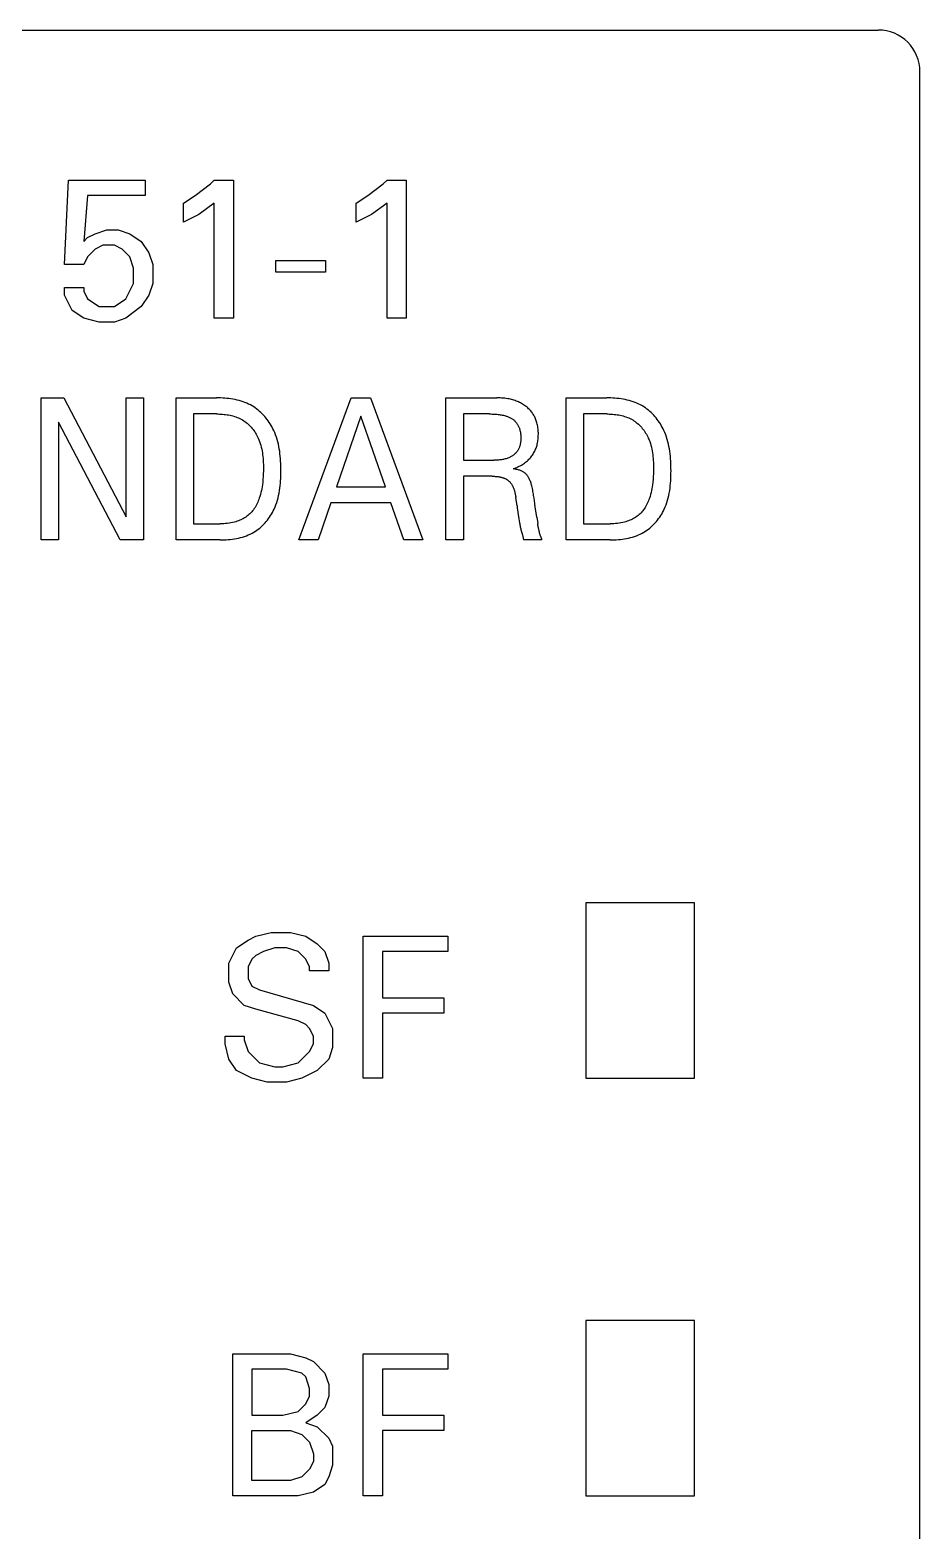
# Model space of a CAD drawing. Extents: x 10 to 656, y -396 to 292.
# Drawn here: x 259.365 to 261.521, y 114.572 to 118.21 of the extents above; entities that cross this region are included whole.
import ezdxf

# ---------------------------------------------------------------- set-up
doc = ezdxf.new("R2010")
doc.units = 0
doc.header["$LTSCALE"] = 5
doc.header["$MEASUREMENT"] = 0
doc.layers.get('0').update_dxf_attribs({"linetype": 'CONTINUOUS'})

msp = doc.modelspace()

# ---------------------------------------------------------------- linework, layer by layer
at = {"color": 7, "linetype": 'Continuous'}
for p, q in [((252.5128, 118.2098), (261.4201, 118.2098)), ((261.5214, 91.5889), (261.5214, 118.1086)), ((259.4488, 117.6416), (259.4581, 117.8462)), ((259.4581, 117.8462), (259.6441, 117.8462)), ((259.6441, 117.8462), (259.6441, 117.809)), ((259.7651, 117.809), (259.8023, 117.8369)), ((259.8023, 117.8369), (259.8116, 117.8462)), ((259.8116, 117.8462), (259.8581, 117.8462)), ((259.8581, 117.8462), (259.8581, 117.5114)), ((260.1836, 117.809), (260.2208, 117.8369)), ((260.2208, 117.8369), (260.2301, 117.8462)), ((260.2301, 117.8462), (260.2766, 117.8462)), ((260.2766, 117.8462), (260.2766, 117.5114)), ((259.5046, 117.809), (259.4953, 117.6974)), ((259.6441, 117.809), (259.5046, 117.809)), ((259.7372, 117.7904), (259.7651, 117.809)), ((260.1557, 117.7904), (260.1836, 117.809)), ((259.7372, 117.7439), (259.7372, 117.7904)), ((259.7744, 117.7625), (259.7372, 117.7439)), ((259.8116, 117.7904), (259.7744, 117.7625)), ((259.8116, 117.5114), (259.8116, 117.7904)), ((260.1557, 117.7439), (260.1557, 117.7904)), ((260.1929, 117.7625), (260.1557, 117.7439)), ((260.2301, 117.7904), (260.1929, 117.7625)), ((260.2301, 117.5114), (260.2301, 117.7904)), ((259.5232, 117.716), (259.5511, 117.7253)), ((259.5511, 117.7253), (259.579, 117.7253)), ((259.579, 117.7253), (259.6069, 117.716)), ((259.4953, 117.6974), (259.5046, 117.7067)), ((259.5046, 117.7067), (259.5232, 117.716)), ((259.5418, 117.6881), (259.5232, 117.6788)), ((259.5697, 117.6881), (259.5418, 117.6881)), ((259.5883, 117.6788), (259.5697, 117.6881)), ((259.6069, 117.716), (259.6348, 117.6974)), ((259.6348, 117.6974), (259.6534, 117.6695)), ((259.5046, 117.6602), (259.4953, 117.6416)), ((259.5232, 117.6788), (259.5046, 117.6602)), ((259.6069, 117.6602), (259.5883, 117.6788)), ((259.6162, 117.6323), (259.6069, 117.6602)), ((259.6534, 117.6695), (259.6627, 117.6416)), ((259.9604, 117.623), (259.9604, 117.6509)), ((259.9604, 117.6509), (260.0813, 117.6509)), ((260.0813, 117.6509), (260.0813, 117.623)), ((259.4953, 117.6416), (259.4488, 117.6416)), ((259.6162, 117.5951), (259.6162, 117.6323)), ((259.6627, 117.6416), (259.6627, 117.5951)), ((260.0813, 117.623), (259.9604, 117.623)), ((259.4488, 117.5672), (259.4488, 117.5858)), ((259.4488, 117.5858), (259.4953, 117.5858)), ((259.4953, 117.5858), (259.4953, 117.5765)), ((259.4953, 117.5765), (259.5046, 117.5579)), ((259.5976, 117.5579), (259.6162, 117.5951)), ((259.6627, 117.5951), (259.6534, 117.5672)), ((259.4674, 117.53), (259.4488, 117.5672)), ((259.5046, 117.5579), (259.5325, 117.5393)), ((259.5325, 117.5393), (259.5697, 117.5393)), ((259.5697, 117.5393), (259.5976, 117.5579)), ((259.6348, 117.5393), (259.5976, 117.5114)), ((259.6534, 117.5672), (259.6348, 117.5393)), ((259.4953, 117.5114), (259.4674, 117.53)), ((259.5325, 117.5021), (259.4953, 117.5114)), ((259.5976, 117.5114), (259.5697, 117.5021)), ((259.8581, 117.5114), (259.8116, 117.5114)), ((260.2766, 117.5114), (260.2301, 117.5114)), ((259.5697, 117.5021), (259.5325, 117.5021)), ((259.3919, 116.9741), (259.3919, 117.3182)), ((259.3919, 117.3182), (259.447, 117.3182)), ((259.447, 117.3182), (259.5982, 117.0297)), ((259.5982, 117.0297), (259.5982, 117.3182)), ((259.5982, 117.3182), (259.6404, 117.3182)), ((259.6404, 117.3182), (259.6404, 116.9741)), ((259.719, 116.9741), (259.719, 117.3182)), ((259.719, 117.3182), (259.8171, 117.3182)), ((259.822, 117.3182), (259.8171, 117.3182)), ((259.827, 117.3181), (259.822, 117.3182)), ((259.832, 117.3178), (259.827, 117.3181)), ((259.837, 117.3175), (259.832, 117.3178)), ((259.842, 117.3171), (259.837, 117.3175)), ((259.847, 117.3165), (259.842, 117.3171)), ((259.852, 117.3158), (259.847, 117.3165)), ((259.8569, 117.315), (259.852, 117.3158)), ((259.8619, 117.3141), (259.8569, 117.315)), ((259.8668, 117.313), (259.8619, 117.3141)), ((259.8716, 117.3118), (259.8668, 117.313)), ((259.8764, 117.3104), (259.8716, 117.3118)), ((259.8812, 117.3089), (259.8764, 117.3104)), ((259.8858, 117.3072), (259.8812, 117.3089)), ((259.8904, 117.3053), (259.8858, 117.3072)), ((259.8949, 117.3032), (259.8904, 117.3053)), ((259.8993, 117.301), (259.8949, 117.3032)), ((259.9037, 117.2986), (259.8993, 117.301)), ((259.9074, 117.2963), (259.9037, 117.2986)), ((259.911, 117.2938), (259.9074, 117.2963)), ((259.9146, 117.2912), (259.911, 117.2938)), ((259.9181, 117.2885), (259.9146, 117.2912)), ((259.9214, 117.2856), (259.9181, 117.2885)), ((259.9247, 117.2826), (259.9214, 117.2856)), ((260.0162, 116.9741), (260.1433, 117.3182)), ((260.1433, 117.3182), (260.1898, 117.3182)), ((260.1898, 117.3182), (260.3169, 116.9741)), ((260.3729, 116.9741), (260.3729, 117.3182)), ((260.3729, 117.3182), (260.4962, 117.3182)), ((260.5001, 117.3182), (260.4962, 117.3182)), ((260.5039, 117.3181), (260.5001, 117.3182)), ((260.5077, 117.3179), (260.5039, 117.3181)), ((260.5116, 117.3176), (260.5077, 117.3179)), ((260.5154, 117.3172), (260.5116, 117.3176)), ((260.5192, 117.3167), (260.5154, 117.3172)), ((260.523, 117.316), (260.5192, 117.3167)), ((260.5259, 117.3155), (260.523, 117.316)), ((260.5289, 117.3149), (260.5259, 117.3155)), ((260.5318, 117.3142), (260.5289, 117.3149)), ((260.5347, 117.3134), (260.5318, 117.3142)), ((260.5376, 117.3125), (260.5347, 117.3134)), ((260.5405, 117.3116), (260.5376, 117.3125)), ((260.5433, 117.3106), (260.5405, 117.3116)), ((260.5461, 117.3095), (260.5433, 117.3106)), ((260.5487, 117.3084), (260.5461, 117.3095)), ((260.5512, 117.3072), (260.5487, 117.3084)), ((260.5537, 117.3059), (260.5512, 117.3072)), ((260.5562, 117.3046), (260.5537, 117.3059)), ((260.5586, 117.3032), (260.5562, 117.3046)), ((260.561, 117.3017), (260.5586, 117.3032)), ((260.5633, 117.3001), (260.561, 117.3017)), ((260.5656, 117.2985), (260.5633, 117.3001)), ((260.5676, 117.297), (260.5656, 117.2985)), ((260.5695, 117.2954), (260.5676, 117.297)), ((260.5714, 117.2937), (260.5695, 117.2954)), ((260.5732, 117.292), (260.5714, 117.2937)), ((260.575, 117.2902), (260.5732, 117.292)), ((260.5767, 117.2884), (260.575, 117.2902)), ((260.5784, 117.2865), (260.5767, 117.2884)), ((260.58, 117.2846), (260.5784, 117.2865)), ((260.5815, 117.2826), (260.58, 117.2846)), ((260.6642, 116.9741), (260.6642, 117.3182)), ((260.6642, 117.3182), (260.7623, 117.3182)), ((260.7672, 117.3182), (260.7623, 117.3182)), ((260.7722, 117.3181), (260.7672, 117.3182)), ((260.7772, 117.3178), (260.7722, 117.3181)), ((260.7822, 117.3175), (260.7772, 117.3178)), ((260.7872, 117.3171), (260.7822, 117.3175)), ((260.7922, 117.3165), (260.7872, 117.3171)), ((260.7972, 117.3158), (260.7922, 117.3165)), ((260.8022, 117.315), (260.7972, 117.3158)), ((260.8071, 117.3141), (260.8022, 117.315)), ((260.812, 117.313), (260.8071, 117.3141)), ((260.8168, 117.3118), (260.812, 117.313)), ((260.8216, 117.3104), (260.8168, 117.3118)), ((260.8264, 117.3089), (260.8216, 117.3104)), ((260.8311, 117.3072), (260.8264, 117.3089)), ((260.8356, 117.3053), (260.8311, 117.3072)), ((260.8402, 117.3032), (260.8356, 117.3053)), ((260.8446, 117.301), (260.8402, 117.3032)), ((260.8489, 117.2986), (260.8446, 117.301)), ((260.8526, 117.2963), (260.8489, 117.2986)), ((260.8563, 117.2938), (260.8526, 117.2963)), ((260.8598, 117.2912), (260.8563, 117.2938)), ((260.8633, 117.2885), (260.8598, 117.2912)), ((260.8667, 117.2856), (260.8633, 117.2885)), ((260.8699, 117.2826), (260.8667, 117.2856)), ((259.434, 117.2595), (259.434, 116.9741)), ((259.5835, 116.9741), (259.434, 117.2595)), ((259.7613, 117.2792), (259.7613, 117.0131)), ((259.8171, 117.2792), (259.7613, 117.2792)), ((259.8171, 117.2792), (259.8207, 117.2792)), ((259.8207, 117.2792), (259.8243, 117.2791)), ((259.8243, 117.2791), (259.8279, 117.2789)), ((259.8279, 117.2789), (259.8316, 117.2787)), ((259.8316, 117.2787), (259.8352, 117.2783)), ((259.8352, 117.2783), (259.8389, 117.2779)), ((259.8389, 117.2779), (259.8425, 117.2774)), ((259.8425, 117.2774), (259.8461, 117.2768)), ((259.8461, 117.2768), (259.8497, 117.2761)), ((259.8497, 117.2761), (259.8533, 117.2753)), ((259.8533, 117.2753), (259.8568, 117.2744)), ((259.8568, 117.2744), (259.8603, 117.2733)), ((259.8603, 117.2733), (259.8638, 117.2722)), ((259.8638, 117.2722), (259.8672, 117.2709)), ((259.8672, 117.2709), (259.8705, 117.2696)), ((259.8705, 117.2696), (259.8738, 117.268)), ((259.8738, 117.268), (259.877, 117.2664)), ((259.877, 117.2664), (259.8801, 117.2646)), ((259.8801, 117.2646), (259.883, 117.2628)), ((259.883, 117.2628), (259.8858, 117.2608)), ((259.8858, 117.2608), (259.8886, 117.2588)), ((259.8886, 117.2588), (259.8912, 117.2566)), ((259.8912, 117.2566), (259.8938, 117.2543)), ((259.8938, 117.2543), (259.8963, 117.252)), ((259.8963, 117.252), (259.8987, 117.2495)), ((259.8987, 117.2495), (259.9011, 117.2469)), ((259.9279, 117.2795), (259.9247, 117.2826)), ((259.931, 117.2763), (259.9279, 117.2795)), ((259.9339, 117.273), (259.931, 117.2763)), ((259.9368, 117.2696), (259.9339, 117.273)), ((259.9396, 117.2661), (259.9368, 117.2696)), ((259.9422, 117.2625), (259.9396, 117.2661)), ((259.9447, 117.2588), (259.9422, 117.2625)), ((259.9471, 117.2551), (259.9447, 117.2588)), ((259.9494, 117.2513), (259.9471, 117.2551)), ((259.9516, 117.2474), (259.9494, 117.2513)), ((260.1668, 117.2739), (260.1075, 117.1029)), ((260.2262, 117.1029), (260.1668, 117.2739)), ((260.4152, 117.2792), (260.4152, 117.1673)), ((260.4778, 117.2792), (260.4152, 117.2792)), ((260.4778, 117.2792), (260.4814, 117.2792)), ((260.4814, 117.2792), (260.485, 117.2791)), ((260.485, 117.2791), (260.4886, 117.279)), ((260.4886, 117.279), (260.4922, 117.2788)), ((260.4922, 117.2788), (260.4958, 117.2785)), ((260.4958, 117.2785), (260.4994, 117.2781)), ((260.4994, 117.2781), (260.5019, 117.2778)), ((260.5019, 117.2778), (260.5044, 117.2774)), ((260.5044, 117.2774), (260.507, 117.277)), ((260.507, 117.277), (260.5095, 117.2766)), ((260.5095, 117.2766), (260.512, 117.276)), ((260.512, 117.276), (260.5145, 117.2754)), ((260.5145, 117.2754), (260.5169, 117.2748)), ((260.5169, 117.2748), (260.5187, 117.2742)), ((260.5187, 117.2742), (260.5204, 117.2737)), ((260.5204, 117.2737), (260.5222, 117.2731)), ((260.5222, 117.2731), (260.5239, 117.2724)), ((260.5239, 117.2724), (260.5256, 117.2717)), ((260.5256, 117.2717), (260.5272, 117.2709)), ((260.5272, 117.2709), (260.5289, 117.2701)), ((260.5289, 117.2701), (260.5305, 117.2692)), ((260.5305, 117.2692), (260.5319, 117.2684)), ((260.5319, 117.2684), (260.5332, 117.2675)), ((260.5332, 117.2675), (260.5346, 117.2666)), ((260.5346, 117.2666), (260.5358, 117.2656)), ((260.5358, 117.2656), (260.5371, 117.2646)), ((260.5371, 117.2646), (260.5383, 117.2635)), ((260.5383, 117.2635), (260.5395, 117.2624)), ((260.5395, 117.2624), (260.5406, 117.2613)), ((260.5406, 117.2613), (260.5417, 117.2601)), ((260.5417, 117.2601), (260.5428, 117.2589)), ((260.5428, 117.2589), (260.5438, 117.2576)), ((260.5438, 117.2576), (260.5448, 117.2563)), ((260.5448, 117.2563), (260.5457, 117.2549)), ((260.5457, 117.2549), (260.5466, 117.2535)), ((260.5466, 117.2535), (260.5474, 117.2521)), ((260.5474, 117.2521), (260.5481, 117.2506)), ((260.5481, 117.2506), (260.5489, 117.2491)), ((260.5489, 117.2491), (260.5495, 117.2476)), ((260.5829, 117.2806), (260.5815, 117.2826)), ((260.5843, 117.2785), (260.5829, 117.2806)), ((260.5856, 117.2763), (260.5843, 117.2785)), ((260.5868, 117.2741), (260.5856, 117.2763)), ((260.588, 117.2719), (260.5868, 117.2741)), ((260.5891, 117.2696), (260.588, 117.2719)), ((260.5901, 117.2673), (260.5891, 117.2696)), ((260.591, 117.2649), (260.5901, 117.2673)), ((260.5918, 117.2625), (260.591, 117.2649)), ((260.5926, 117.2601), (260.5918, 117.2625)), ((260.5933, 117.2577), (260.5926, 117.2601)), ((260.5941, 117.2547), (260.5933, 117.2577)), ((260.5948, 117.2517), (260.5941, 117.2547)), ((260.5953, 117.2486), (260.5948, 117.2517)), ((260.5958, 117.2455), (260.5953, 117.2486)), ((260.7065, 117.2792), (260.7065, 117.0131)), ((260.7623, 117.2792), (260.7065, 117.2792)), ((260.7623, 117.2792), (260.7659, 117.2792)), ((260.7659, 117.2792), (260.7695, 117.2791)), ((260.7695, 117.2791), (260.7732, 117.2789)), ((260.7732, 117.2789), (260.7768, 117.2787)), ((260.7768, 117.2787), (260.7805, 117.2783)), ((260.7805, 117.2783), (260.7841, 117.2779)), ((260.7841, 117.2779), (260.7877, 117.2774)), ((260.7877, 117.2774), (260.7914, 117.2768)), ((260.7914, 117.2768), (260.795, 117.2761)), ((260.795, 117.2761), (260.7985, 117.2753)), ((260.7985, 117.2753), (260.8021, 117.2744)), ((260.8021, 117.2744), (260.8055, 117.2733)), ((260.8055, 117.2733), (260.809, 117.2722)), ((260.809, 117.2722), (260.8124, 117.2709)), ((260.8124, 117.2709), (260.8157, 117.2696)), ((260.8157, 117.2696), (260.819, 117.268)), ((260.819, 117.268), (260.8222, 117.2664)), ((260.8222, 117.2664), (260.8253, 117.2646)), ((260.8253, 117.2646), (260.8282, 117.2628)), ((260.8282, 117.2628), (260.8311, 117.2608)), ((260.8311, 117.2608), (260.8338, 117.2588)), ((260.8338, 117.2588), (260.8365, 117.2566)), ((260.8365, 117.2566), (260.8391, 117.2543)), ((260.8391, 117.2543), (260.8416, 117.252)), ((260.8416, 117.252), (260.844, 117.2495)), ((260.844, 117.2495), (260.8463, 117.2469)), ((260.8731, 117.2795), (260.8699, 117.2826)), ((260.8762, 117.2763), (260.8731, 117.2795)), ((260.8792, 117.273), (260.8762, 117.2763)), ((260.882, 117.2696), (260.8792, 117.273)), ((260.8848, 117.2661), (260.882, 117.2696)), ((260.8874, 117.2625), (260.8848, 117.2661)), ((260.89, 117.2588), (260.8874, 117.2625)), ((260.8924, 117.2551), (260.89, 117.2588)), ((260.8947, 117.2513), (260.8924, 117.2551)), ((260.8968, 117.2474), (260.8947, 117.2513)), ((259.9011, 117.2469), (259.9033, 117.2443)), ((259.9033, 117.2443), (259.9055, 117.2416)), ((259.9055, 117.2416), (259.9076, 117.2388)), ((259.9076, 117.2388), (259.9095, 117.2359)), ((259.9095, 117.2359), (259.9114, 117.233)), ((259.9114, 117.233), (259.9132, 117.23)), ((259.9132, 117.23), (259.9149, 117.227)), ((259.9149, 117.227), (259.9165, 117.2239)), ((259.9165, 117.2239), (259.918, 117.2208)), ((259.918, 117.2208), (259.9198, 117.2165)), ((259.9198, 117.2165), (259.9215, 117.2121)), ((259.9215, 117.2121), (259.923, 117.2077)), ((259.9537, 117.2435), (259.9516, 117.2474)), ((259.9556, 117.2395), (259.9537, 117.2435)), ((259.958, 117.2341), (259.9556, 117.2395)), ((259.9602, 117.2287), (259.958, 117.2341)), ((259.9622, 117.2231), (259.9602, 117.2287)), ((259.9639, 117.2175), (259.9622, 117.2231)), ((259.9655, 117.2119), (259.9639, 117.2175)), ((259.9669, 117.2062), (259.9655, 117.2119)), ((260.5495, 117.2476), (260.5502, 117.2461)), ((260.5502, 117.2461), (260.5507, 117.2445)), ((260.5507, 117.2445), (260.5513, 117.2429)), ((260.5513, 117.2429), (260.5518, 117.2414)), ((260.5518, 117.2414), (260.5523, 117.2393)), ((260.5523, 117.2393), (260.5528, 117.2373)), ((260.5528, 117.2373), (260.5532, 117.2352)), ((260.5532, 117.2352), (260.5536, 117.2331)), ((260.5536, 117.2331), (260.5539, 117.231)), ((260.5539, 117.2118), (260.5537, 117.2101)), ((260.5539, 117.231), (260.5541, 117.2289)), ((260.5541, 117.2135), (260.5539, 117.2118)), ((260.5541, 117.2289), (260.5542, 117.2268)), ((260.5542, 117.2153), (260.5541, 117.2135)), ((260.5542, 117.2268), (260.5544, 117.2247)), ((260.5543, 117.217), (260.5542, 117.2153)), ((260.5544, 117.2187), (260.5543, 117.217)), ((260.5544, 117.2247), (260.5544, 117.2226)), ((260.5544, 117.2226), (260.5544, 117.2204)), ((260.5544, 117.2204), (260.5544, 117.2187)), ((260.5949, 117.2096), (260.5954, 117.2124)), ((260.5954, 117.2124), (260.5958, 117.2153)), ((260.5962, 117.2424), (260.5958, 117.2455)), ((260.5958, 117.2153), (260.5962, 117.2182)), ((260.5965, 117.2393), (260.5962, 117.2424)), ((260.5962, 117.2182), (260.5965, 117.2212)), ((260.5966, 117.2362), (260.5965, 117.2393)), ((260.5965, 117.2212), (260.5966, 117.2241)), ((260.5968, 117.2331), (260.5966, 117.2362)), ((260.5966, 117.2241), (260.5967, 117.227)), ((260.5967, 117.227), (260.5968, 117.2299)), ((260.5968, 117.2299), (260.5968, 117.2331)), ((260.8463, 117.2469), (260.8486, 117.2443)), ((260.8486, 117.2443), (260.8507, 117.2416)), ((260.8507, 117.2416), (260.8528, 117.2388)), ((260.8528, 117.2388), (260.8548, 117.2359)), ((260.8548, 117.2359), (260.8566, 117.233)), ((260.8566, 117.233), (260.8584, 117.23)), ((260.8584, 117.23), (260.8601, 117.227)), ((260.8601, 117.227), (260.8617, 117.2239)), ((260.8617, 117.2239), (260.8632, 117.2208)), ((260.8632, 117.2208), (260.865, 117.2165)), ((260.865, 117.2165), (260.8667, 117.2121)), ((260.8667, 117.2121), (260.8682, 117.2077)), ((260.8989, 117.2435), (260.8968, 117.2474)), ((260.9008, 117.2395), (260.8989, 117.2435)), ((260.9032, 117.2341), (260.9008, 117.2395)), ((260.9054, 117.2287), (260.9032, 117.2341)), ((260.9074, 117.2231), (260.9054, 117.2287)), ((260.9091, 117.2175), (260.9074, 117.2231)), ((260.9107, 117.2119), (260.9091, 117.2175)), ((260.9121, 117.2062), (260.9107, 117.2119)), ((259.923, 117.2077), (259.9243, 117.2033)), ((259.9243, 117.2033), (259.9255, 117.1988)), ((259.9255, 117.1988), (259.9265, 117.1943)), ((259.9265, 117.1943), (259.9274, 117.1897)), ((259.9274, 117.1897), (259.9282, 117.1851)), ((259.9282, 117.1851), (259.9288, 117.1805)), ((259.9288, 117.1805), (259.9293, 117.1758)), ((259.9293, 117.1758), (259.9297, 117.1711)), ((259.9681, 117.2004), (259.9669, 117.2062)), ((259.9692, 117.1946), (259.9681, 117.2004)), ((259.9701, 117.1888), (259.9692, 117.1946)), ((259.9708, 117.1829), (259.9701, 117.1888)), ((259.9714, 117.177), (259.9708, 117.1829)), ((259.9719, 117.1711), (259.9714, 117.177)), ((260.5297, 117.1752), (260.5282, 117.1745)), ((260.5311, 117.176), (260.5297, 117.1752)), ((260.5324, 117.1768), (260.5311, 117.176)), ((260.5338, 117.1777), (260.5324, 117.1768)), ((260.5351, 117.1786), (260.5338, 117.1777)), ((260.5364, 117.1795), (260.5351, 117.1786)), ((260.5377, 117.1805), (260.5364, 117.1795)), ((260.5389, 117.1815), (260.5377, 117.1805)), ((260.5401, 117.1825), (260.5389, 117.1815)), ((260.5412, 117.1836), (260.5401, 117.1825)), ((260.5423, 117.1848), (260.5412, 117.1836)), ((260.5434, 117.1859), (260.5423, 117.1848)), ((260.5444, 117.1871), (260.5434, 117.1859)), ((260.5454, 117.1883), (260.5444, 117.1871)), ((260.5463, 117.1896), (260.5454, 117.1883)), ((260.5472, 117.1909), (260.5463, 117.1896)), ((260.548, 117.1923), (260.5472, 117.1909)), ((260.5488, 117.1938), (260.548, 117.1923)), ((260.5496, 117.1953), (260.5488, 117.1938)), ((260.5502, 117.1969), (260.5496, 117.1953)), ((260.5509, 117.1985), (260.5502, 117.1969)), ((260.5514, 117.2001), (260.5509, 117.1985)), ((260.5519, 117.2017), (260.5514, 117.2001)), ((260.5524, 117.2033), (260.5519, 117.2017)), ((260.5528, 117.205), (260.5524, 117.2033)), ((260.5531, 117.2067), (260.5528, 117.205)), ((260.5534, 117.2084), (260.5531, 117.2067)), ((260.5537, 117.2101), (260.5534, 117.2084)), ((260.5776, 117.1732), (260.5793, 117.1753)), ((260.5793, 117.1753), (260.581, 117.1774)), ((260.581, 117.1774), (260.5825, 117.1796)), ((260.5825, 117.1796), (260.584, 117.1818)), ((260.584, 117.1818), (260.5854, 117.1841)), ((260.5854, 117.1841), (260.5867, 117.1864)), ((260.5867, 117.1864), (260.588, 117.1888)), ((260.588, 117.1888), (260.5891, 117.1912)), ((260.5891, 117.1912), (260.5902, 117.1937)), ((260.5902, 117.1937), (260.5912, 117.1962)), ((260.5912, 117.1962), (260.592, 117.1987)), ((260.592, 117.1987), (260.5929, 117.2013)), ((260.5929, 117.2013), (260.5936, 117.2039)), ((260.5936, 117.2039), (260.5943, 117.2067)), ((260.5943, 117.2067), (260.5949, 117.2096)), ((260.8682, 117.2077), (260.8695, 117.2033)), ((260.8695, 117.2033), (260.8707, 117.1988)), ((260.8707, 117.1988), (260.8717, 117.1943)), ((260.8717, 117.1943), (260.8726, 117.1897)), ((260.8726, 117.1897), (260.8734, 117.1851)), ((260.8734, 117.1851), (260.874, 117.1805)), ((260.874, 117.1805), (260.8745, 117.1758)), ((260.8745, 117.1758), (260.875, 117.1711)), ((260.9133, 117.2004), (260.9121, 117.2062)), ((260.9144, 117.1946), (260.9133, 117.2004)), ((260.9153, 117.1888), (260.9144, 117.1946)), ((260.916, 117.1829), (260.9153, 117.1888)), ((260.9167, 117.177), (260.916, 117.1829)), ((260.9172, 117.1711), (260.9167, 117.177)), ((259.9297, 117.1711), (259.9301, 117.1665)), ((259.9301, 117.1665), (259.9303, 117.1618)), ((259.9303, 117.1618), (259.9305, 117.1571)), ((259.9305, 117.141), (259.9303, 117.1343)), ((259.9305, 117.1571), (259.9305, 117.1524)), ((259.9305, 117.1524), (259.9306, 117.1478)), ((259.9306, 117.1478), (259.9305, 117.141)), ((259.9723, 117.1651), (259.9719, 117.1711)), ((259.9726, 117.1591), (259.9723, 117.1651)), ((259.9728, 117.1532), (259.9726, 117.1591)), ((259.9729, 117.1472), (259.9728, 117.1532)), ((259.9729, 117.1412), (259.9729, 117.1472)), ((259.9729, 117.1352), (259.9729, 117.1412)), ((260.4152, 117.1673), (260.489, 117.1673)), ((260.4913, 117.1673), (260.489, 117.1673)), ((260.4936, 117.1673), (260.4913, 117.1673)), ((260.4959, 117.1674), (260.4936, 117.1673)), ((260.4983, 117.1675), (260.4959, 117.1674)), ((260.5006, 117.1676), (260.4983, 117.1675)), ((260.5029, 117.1678), (260.5006, 117.1676)), ((260.5052, 117.1681), (260.5029, 117.1678)), ((260.5075, 117.1684), (260.5052, 117.1681)), ((260.5098, 117.1687), (260.5075, 117.1684)), ((260.512, 117.1691), (260.5098, 117.1687)), ((260.5143, 117.1696), (260.512, 117.1691)), ((260.5166, 117.1702), (260.5143, 117.1696)), ((260.5188, 117.1708), (260.5166, 117.1702)), ((260.521, 117.1715), (260.5188, 117.1708)), ((260.5232, 117.1723), (260.521, 117.1715)), ((260.5253, 117.1732), (260.5232, 117.1723)), ((260.5268, 117.1738), (260.5253, 117.1732)), ((260.5282, 117.1745), (260.5268, 117.1738)), ((260.5355, 117.1463), (260.5386, 117.1473)), ((260.5381, 117.1459), (260.5355, 117.1463)), ((260.5406, 117.1455), (260.5381, 117.1459)), ((260.5386, 117.1473), (260.5416, 117.1484)), ((260.5431, 117.145), (260.5406, 117.1455)), ((260.5416, 117.1484), (260.5445, 117.1497)), ((260.5456, 117.1444), (260.5431, 117.145)), ((260.5445, 117.1497), (260.5474, 117.151)), ((260.5481, 117.1438), (260.5456, 117.1444)), ((260.5474, 117.151), (260.5502, 117.1523)), ((260.5499, 117.1432), (260.5481, 117.1438)), ((260.5516, 117.1427), (260.5499, 117.1432)), ((260.5502, 117.1523), (260.553, 117.1537)), ((260.5533, 117.142), (260.5516, 117.1427)), ((260.553, 117.1537), (260.5556, 117.1552)), ((260.555, 117.1414), (260.5533, 117.142)), ((260.5566, 117.1406), (260.555, 117.1414)), ((260.5556, 117.1552), (260.5583, 117.1568)), ((260.5583, 117.1398), (260.5566, 117.1406)), ((260.5583, 117.1568), (260.5608, 117.1584)), ((260.5597, 117.139), (260.5583, 117.1398)), ((260.561, 117.1382), (260.5597, 117.139)), ((260.5608, 117.1584), (260.5633, 117.1602)), ((260.5633, 117.1602), (260.5657, 117.162)), ((260.5657, 117.162), (260.568, 117.1639)), ((260.568, 117.1639), (260.5701, 117.1656)), ((260.5701, 117.1656), (260.572, 117.1674)), ((260.572, 117.1674), (260.574, 117.1693)), ((260.574, 117.1693), (260.5758, 117.1712)), ((260.5758, 117.1712), (260.5776, 117.1732)), ((260.875, 117.1711), (260.8753, 117.1665)), ((260.8753, 117.1665), (260.8755, 117.1618)), ((260.8755, 117.1618), (260.8757, 117.1571)), ((260.8757, 117.141), (260.8755, 117.1343)), ((260.8757, 117.1571), (260.8758, 117.1524)), ((260.8758, 117.1478), (260.8757, 117.141)), ((260.8758, 117.1524), (260.8758, 117.1478)), ((260.9176, 117.1651), (260.9172, 117.1711)), ((260.9178, 117.1591), (260.9176, 117.1651)), ((260.918, 117.1532), (260.9178, 117.1591)), ((260.9181, 117.1472), (260.918, 117.1532)), ((260.9182, 117.1412), (260.9181, 117.1472)), ((260.9181, 117.1352), (260.9182, 117.1412)), ((259.9274, 117.1029), (259.9266, 117.0981)), ((259.9281, 117.1076), (259.9274, 117.1029)), ((259.9289, 117.1142), (259.9281, 117.1076)), ((259.9295, 117.1209), (259.9289, 117.1142)), ((259.93, 117.1276), (259.9295, 117.1209)), ((259.9303, 117.1343), (259.93, 117.1276)), ((259.9706, 117.0994), (259.9713, 117.1053)), ((259.9713, 117.1053), (259.9718, 117.1112)), ((259.9718, 117.1112), (259.9722, 117.1172)), ((259.9722, 117.1172), (259.9725, 117.1231)), ((259.9725, 117.1231), (259.9728, 117.1291)), ((259.9728, 117.1291), (259.9729, 117.1352)), ((260.1075, 117.1029), (260.2262, 117.1029)), ((260.4152, 117.1282), (260.4152, 116.9741)), ((260.4851, 117.1282), (260.4152, 117.1282)), ((260.4851, 117.1282), (260.4869, 117.1282)), ((260.4869, 117.1282), (260.4887, 117.1282)), ((260.4887, 117.1282), (260.4905, 117.1281)), ((260.4905, 117.1281), (260.4923, 117.128)), ((260.4923, 117.128), (260.4941, 117.1279)), ((260.4941, 117.1279), (260.496, 117.1277)), ((260.496, 117.1277), (260.4978, 117.1275)), ((260.4978, 117.1275), (260.4996, 117.1273)), ((260.4996, 117.1273), (260.5014, 117.127)), ((260.5014, 117.127), (260.5027, 117.1268)), ((260.5027, 117.1268), (260.5041, 117.1265)), ((260.5041, 117.1265), (260.5054, 117.1262)), ((260.5054, 117.1262), (260.5068, 117.1259)), ((260.5068, 117.1259), (260.5081, 117.1256)), ((260.5081, 117.1256), (260.5094, 117.1252)), ((260.5094, 117.1252), (260.5107, 117.1248)), ((260.5107, 117.1248), (260.512, 117.1244)), ((260.512, 117.1244), (260.5133, 117.1239)), ((260.5133, 117.1239), (260.5146, 117.1234)), ((260.5146, 117.1234), (260.5156, 117.1229)), ((260.5156, 117.1229), (260.5166, 117.1225)), ((260.5166, 117.1225), (260.5176, 117.122)), ((260.5176, 117.122), (260.5185, 117.1215)), ((260.5185, 117.1215), (260.5195, 117.121)), ((260.5195, 117.121), (260.5204, 117.1204)), ((260.5204, 117.1204), (260.5213, 117.1198)), ((260.5213, 117.1198), (260.5222, 117.1192)), ((260.5222, 117.1192), (260.5231, 117.1186)), ((260.5231, 117.1186), (260.524, 117.118)), ((260.524, 117.118), (260.5248, 117.1173)), ((260.5248, 117.1173), (260.5256, 117.1165)), ((260.5256, 117.1165), (260.5265, 117.1157)), ((260.5265, 117.1157), (260.5273, 117.1149)), ((260.5273, 117.1149), (260.5281, 117.1141)), ((260.5281, 117.1141), (260.5288, 117.1132)), ((260.5288, 117.1132), (260.5295, 117.1123)), ((260.5295, 117.1123), (260.5302, 117.1114)), ((260.5302, 117.1114), (260.5309, 117.1104)), ((260.5309, 117.1104), (260.5316, 117.1095)), ((260.5316, 117.1095), (260.5322, 117.1085)), ((260.5322, 117.1085), (260.5328, 117.1075)), ((260.5328, 117.1075), (260.5335, 117.1063)), ((260.5335, 117.1063), (260.5342, 117.1049)), ((260.5342, 117.1049), (260.5349, 117.1036)), ((260.5349, 117.1036), (260.5355, 117.1023)), ((260.5624, 117.1373), (260.561, 117.1382)), ((260.5636, 117.1364), (260.5624, 117.1373)), ((260.5649, 117.1354), (260.5636, 117.1364)), ((260.5661, 117.1343), (260.5649, 117.1354)), ((260.5672, 117.1332), (260.5661, 117.1343)), ((260.5683, 117.132), (260.5672, 117.1332)), ((260.5693, 117.1308), (260.5683, 117.132)), ((260.5703, 117.1295), (260.5693, 117.1308)), ((260.5713, 117.1281), (260.5703, 117.1295)), ((260.5721, 117.1268), (260.5713, 117.1281)), ((260.573, 117.1254), (260.5721, 117.1268)), ((260.5738, 117.1239), (260.573, 117.1254)), ((260.5745, 117.1225), (260.5738, 117.1239)), ((260.5756, 117.1204), (260.5745, 117.1225)), ((260.5765, 117.1182), (260.5756, 117.1204)), ((260.5774, 117.116), (260.5765, 117.1182)), ((260.5782, 117.1138), (260.5774, 117.116)), ((260.579, 117.1116), (260.5782, 117.1138)), ((260.5797, 117.1094), (260.579, 117.1116)), ((260.5804, 117.1071), (260.5797, 117.1094)), ((260.581, 117.1049), (260.5804, 117.1071)), ((260.5818, 117.1015), (260.581, 117.1049)), ((260.8726, 117.1029), (260.8718, 117.0981)), ((260.8733, 117.1076), (260.8726, 117.1029)), ((260.8741, 117.1142), (260.8733, 117.1076)), ((260.8748, 117.1209), (260.8741, 117.1142)), ((260.8752, 117.1276), (260.8748, 117.1209)), ((260.8755, 117.1343), (260.8752, 117.1276)), ((260.9158, 117.0994), (260.9165, 117.1053)), ((260.9165, 117.1053), (260.917, 117.1112)), ((260.917, 117.1112), (260.9175, 117.1172)), ((260.9175, 117.1172), (260.9178, 117.1231)), ((260.9178, 117.1231), (260.918, 117.1291)), ((260.918, 117.1291), (260.9181, 117.1352)), ((259.9183, 117.0683), (259.9169, 117.0651)), ((259.9195, 117.0716), (259.9183, 117.0683)), ((259.9207, 117.0749), (259.9195, 117.0716)), ((259.9222, 117.0795), (259.9207, 117.0749)), ((259.9235, 117.0841), (259.9222, 117.0795)), ((259.9247, 117.0887), (259.9235, 117.0841)), ((259.9257, 117.0934), (259.9247, 117.0887)), ((259.9266, 117.0981), (259.9257, 117.0934)), ((259.963, 117.0648), (259.9648, 117.0704)), ((259.9648, 117.0704), (259.9663, 117.0761)), ((259.9663, 117.0761), (259.9676, 117.0819)), ((259.9676, 117.0819), (259.9688, 117.0876)), ((259.9688, 117.0876), (259.9698, 117.0935)), ((259.9698, 117.0935), (259.9706, 117.0994)), ((260.5355, 117.1023), (260.5361, 117.1009)), ((260.5361, 117.1009), (260.5367, 117.0996)), ((260.5367, 117.0996), (260.5372, 117.0982)), ((260.5372, 117.0982), (260.5377, 117.0968)), ((260.5377, 117.0968), (260.5382, 117.0954)), ((260.5382, 117.0954), (260.5386, 117.094)), ((260.5386, 117.094), (260.5392, 117.0921)), ((260.5392, 117.0921), (260.5397, 117.0901)), ((260.5397, 117.0901), (260.5402, 117.0882)), ((260.5402, 117.0882), (260.5406, 117.0863)), ((260.5406, 117.0863), (260.541, 117.0843)), ((260.541, 117.0843), (260.5414, 117.0824)), ((260.5414, 117.0824), (260.5418, 117.0805)), ((260.5418, 117.0805), (260.5421, 117.0785)), ((260.5421, 117.0785), (260.5423, 117.0765)), ((260.5451, 117.0569), (260.5423, 117.0765)), ((260.5825, 117.0982), (260.5818, 117.1015)), ((260.5832, 117.0949), (260.5825, 117.0982)), ((260.5838, 117.0915), (260.5832, 117.0949)), ((260.5844, 117.0882), (260.5838, 117.0915)), ((260.5849, 117.0848), (260.5844, 117.0882)), ((260.5854, 117.0814), (260.5849, 117.0848)), ((260.5863, 117.0749), (260.5854, 117.0814)), ((260.588, 117.062), (260.5863, 117.0749)), ((260.8635, 117.0683), (260.8621, 117.0651)), ((260.8648, 117.0716), (260.8635, 117.0683)), ((260.8659, 117.0749), (260.8648, 117.0716)), ((260.8674, 117.0795), (260.8659, 117.0749)), ((260.8687, 117.0841), (260.8674, 117.0795)), ((260.8699, 117.0887), (260.8687, 117.0841)), ((260.8709, 117.0934), (260.8699, 117.0887)), ((260.8718, 117.0981), (260.8709, 117.0934)), ((260.9083, 117.0648), (260.91, 117.0704)), ((260.91, 117.0704), (260.9115, 117.0761)), ((260.9115, 117.0761), (260.9128, 117.0819)), ((260.9128, 117.0819), (260.914, 117.0876)), ((260.914, 117.0876), (260.915, 117.0935)), ((260.915, 117.0935), (260.9158, 117.0994)), ((259.8906, 117.0312), (259.888, 117.0294)), ((259.8931, 117.0332), (259.8906, 117.0312)), ((259.8956, 117.0353), (259.8931, 117.0332)), ((259.898, 117.0375), (259.8956, 117.0353)), ((259.9002, 117.0398), (259.898, 117.0375)), ((259.9024, 117.0421), (259.9002, 117.0398)), ((259.9045, 117.0446), (259.9024, 117.0421)), ((259.9065, 117.0471), (259.9045, 117.0446)), ((259.9084, 117.0497), (259.9065, 117.0471)), ((259.9103, 117.0526), (259.9084, 117.0497)), ((259.9121, 117.0556), (259.9103, 117.0526)), ((259.9138, 117.0587), (259.9121, 117.0556)), ((259.9154, 117.0619), (259.9138, 117.0587)), ((259.9169, 117.0651), (259.9154, 117.0619)), ((259.9455, 117.0291), (259.948, 117.0328)), ((259.948, 117.0328), (259.9503, 117.0366)), ((259.9503, 117.0366), (259.9525, 117.0405)), ((259.9525, 117.0405), (259.9546, 117.0444)), ((259.9546, 117.0444), (259.9565, 117.0483)), ((259.9565, 117.0483), (259.9589, 117.0538)), ((259.9589, 117.0538), (259.9611, 117.0593)), ((259.9611, 117.0593), (259.963, 117.0648)), ((260.0939, 117.0639), (260.0631, 116.9741)), ((260.2396, 117.0639), (260.0939, 117.0639)), ((260.2708, 116.9741), (260.2396, 117.0639)), ((260.5451, 117.0569), (260.5458, 117.0516)), ((260.5458, 117.0516), (260.5498, 117.0252)), ((260.5892, 117.0532), (260.588, 117.062)), ((260.5904, 117.0444), (260.5892, 117.0532)), ((260.5928, 117.0287), (260.5904, 117.0444)), ((260.8358, 117.0312), (260.8332, 117.0294)), ((260.8384, 117.0332), (260.8358, 117.0312)), ((260.8408, 117.0353), (260.8384, 117.0332)), ((260.8432, 117.0375), (260.8408, 117.0353)), ((260.8455, 117.0398), (260.8432, 117.0375)), ((260.8477, 117.0421), (260.8455, 117.0398)), ((260.8497, 117.0446), (260.8477, 117.0421)), ((260.8517, 117.0471), (260.8497, 117.0446)), ((260.8536, 117.0497), (260.8517, 117.0471)), ((260.8556, 117.0526), (260.8536, 117.0497)), ((260.8574, 117.0556), (260.8556, 117.0526)), ((260.8591, 117.0587), (260.8574, 117.0556)), ((260.8606, 117.0619), (260.8591, 117.0587)), ((260.8621, 117.0651), (260.8606, 117.0619)), ((260.8908, 117.0291), (260.8932, 117.0328)), ((260.8932, 117.0328), (260.8956, 117.0366)), ((260.8956, 117.0366), (260.8978, 117.0405)), ((260.8978, 117.0405), (260.8998, 117.0444)), ((260.8998, 117.0444), (260.9018, 117.0483)), ((260.9018, 117.0483), (260.9042, 117.0538)), ((260.9042, 117.0538), (260.9063, 117.0593)), ((260.9063, 117.0593), (260.9083, 117.0648)), ((259.7613, 117.0131), (259.8256, 117.0131)), ((259.83, 117.0132), (259.8256, 117.0131)), ((259.8344, 117.0133), (259.83, 117.0132)), ((259.8388, 117.0136), (259.8344, 117.0133)), ((259.8431, 117.014), (259.8388, 117.0136)), ((259.8475, 117.0146), (259.8431, 117.014)), ((259.8518, 117.0153), (259.8475, 117.0146)), ((259.8561, 117.0162), (259.8518, 117.0153)), ((259.8604, 117.0172), (259.8561, 117.0162)), ((259.8636, 117.0181), (259.8604, 117.0172)), ((259.8669, 117.0191), (259.8636, 117.0181)), ((259.87, 117.0202), (259.8669, 117.0191)), ((259.8732, 117.0215), (259.87, 117.0202)), ((259.8763, 117.0228), (259.8732, 117.0215)), ((259.8793, 117.0243), (259.8763, 117.0228)), ((259.8823, 117.0258), (259.8793, 117.0243)), ((259.8852, 117.0276), (259.8823, 117.0258)), ((259.888, 117.0294), (259.8852, 117.0276)), ((259.9074, 116.9927), (259.9111, 116.995)), ((259.9111, 116.995), (259.9147, 116.9974)), ((259.9147, 116.9974), (259.9183, 117)), ((259.9183, 117), (259.9218, 117.0028)), ((259.9218, 117.0028), (259.9251, 117.0057)), ((259.9251, 117.0057), (259.9284, 117.0087)), ((259.9284, 117.0087), (259.9315, 117.0119)), ((259.9315, 117.0119), (259.9345, 117.0151)), ((259.9345, 117.0151), (259.9375, 117.0185)), ((259.9375, 117.0185), (259.9403, 117.0219)), ((259.9403, 117.0219), (259.943, 117.0255)), ((259.943, 117.0255), (259.9455, 117.0291)), ((260.5498, 117.0252), (260.5506, 117.0202)), ((260.5506, 117.0202), (260.5513, 117.0152)), ((260.5513, 117.0152), (260.5517, 117.0127)), ((260.5517, 117.0127), (260.5521, 117.0102)), ((260.5521, 117.0102), (260.5526, 117.0078)), ((260.5526, 117.0078), (260.553, 117.0053)), ((260.553, 117.0053), (260.5535, 117.0029)), ((260.5535, 117.0029), (260.5541, 117.0006)), ((260.5541, 117.0006), (260.5546, 116.9982)), ((260.5546, 116.9982), (260.5552, 116.9959)), ((260.5552, 116.9959), (260.5556, 116.9947)), ((260.5556, 116.9947), (260.556, 116.9935)), ((260.556, 116.9935), (260.5574, 116.9888)), ((260.5928, 117.0287), (260.5953, 117.0136)), ((260.5956, 117.0116), (260.5953, 117.0136)), ((260.5959, 117.0095), (260.5956, 117.0116)), ((260.5963, 117.0075), (260.5959, 117.0095)), ((260.5967, 117.0055), (260.5963, 117.0075)), ((260.5971, 117.0034), (260.5967, 117.0055)), ((260.5986, 116.9963), (260.5971, 117.0034)), ((260.599, 116.9942), (260.5986, 116.9963)), ((260.5992, 116.9932), (260.599, 116.9942)), ((260.7065, 117.0131), (260.7709, 117.0131)), ((260.7752, 117.0132), (260.7709, 117.0131)), ((260.7796, 117.0133), (260.7752, 117.0132)), ((260.784, 117.0136), (260.7796, 117.0133)), ((260.7884, 117.014), (260.784, 117.0136)), ((260.7927, 117.0146), (260.7884, 117.014)), ((260.797, 117.0153), (260.7927, 117.0146)), ((260.8013, 117.0162), (260.797, 117.0153)), ((260.8056, 117.0172), (260.8013, 117.0162)), ((260.8089, 117.0181), (260.8056, 117.0172)), ((260.8121, 117.0191), (260.8089, 117.0181)), ((260.8153, 117.0202), (260.8121, 117.0191)), ((260.8184, 117.0215), (260.8153, 117.0202)), ((260.8215, 117.0228), (260.8184, 117.0215)), ((260.8245, 117.0243), (260.8215, 117.0228)), ((260.8275, 117.0258), (260.8245, 117.0243)), ((260.8304, 117.0276), (260.8275, 117.0258)), ((260.8332, 117.0294), (260.8304, 117.0276)), ((260.8526, 116.9927), (260.8563, 116.995)), ((260.8563, 116.995), (260.86, 116.9974)), ((260.86, 116.9974), (260.8635, 117)), ((260.8635, 117), (260.867, 117.0028)), ((260.867, 117.0028), (260.8703, 117.0057)), ((260.8703, 117.0057), (260.8736, 117.0087)), ((260.8736, 117.0087), (260.8767, 117.0119)), ((260.8767, 117.0119), (260.8798, 117.0151)), ((260.8798, 117.0151), (260.8827, 117.0185)), ((260.8827, 117.0185), (260.8855, 117.0219)), ((260.8855, 117.0219), (260.8882, 117.0255)), ((260.8882, 117.0255), (260.8908, 117.0291)), ((259.434, 116.9741), (259.3919, 116.9741)), ((259.6404, 116.9741), (259.5835, 116.9741)), ((259.8254, 116.9741), (259.719, 116.9741)), ((259.8254, 116.9741), (259.8304, 116.9741)), ((259.8304, 116.9741), (259.8354, 116.9743)), ((259.8354, 116.9743), (259.8404, 116.9745)), ((259.8404, 116.9745), (259.8454, 116.9749)), ((259.8454, 116.9749), (259.8504, 116.9753)), ((259.8504, 116.9753), (259.8554, 116.9759)), ((259.8554, 116.9759), (259.8604, 116.9767)), ((259.8604, 116.9767), (259.8653, 116.9775)), ((259.8653, 116.9775), (259.8703, 116.9785)), ((259.8703, 116.9785), (259.8751, 116.9797)), ((259.8751, 116.9797), (259.88, 116.981)), ((259.88, 116.981), (259.8847, 116.9825)), ((259.8847, 116.9825), (259.8894, 116.9842)), ((259.8894, 116.9842), (259.8941, 116.986)), ((259.8941, 116.986), (259.8986, 116.988)), ((259.8986, 116.988), (259.903, 116.9902)), ((259.903, 116.9902), (259.9074, 116.9927)), ((260.0631, 116.9741), (260.0162, 116.9741)), ((260.3169, 116.9741), (260.2708, 116.9741)), ((260.4152, 116.9741), (260.3729, 116.9741)), ((260.5574, 116.9888), (260.5578, 116.9876)), ((260.5578, 116.9876), (260.5581, 116.9864)), ((260.5581, 116.9864), (260.5585, 116.9851)), ((260.5585, 116.9851), (260.5588, 116.9839)), ((260.5588, 116.9839), (260.5591, 116.9826)), ((260.5591, 116.9826), (260.5594, 116.9813)), ((260.5594, 116.9813), (260.5597, 116.98)), ((260.5597, 116.98), (260.56, 116.9786)), ((260.56, 116.9786), (260.5602, 116.9773)), ((260.5602, 116.9773), (260.5604, 116.9758)), ((260.5604, 116.9758), (260.5606, 116.9743)), ((260.6056, 116.9743), (260.5606, 116.9743)), ((260.5994, 116.9921), (260.5992, 116.9932)), ((260.5997, 116.9911), (260.5994, 116.9921)), ((260.5999, 116.9901), (260.5997, 116.9911)), ((260.6002, 116.9891), (260.5999, 116.9901)), ((260.6005, 116.9881), (260.6002, 116.9891)), ((260.6008, 116.9871), (260.6005, 116.9881)), ((260.6011, 116.9861), (260.6008, 116.9871)), ((260.6014, 116.9852), (260.6011, 116.9861)), ((260.6018, 116.9842), (260.6014, 116.9852)), ((260.602, 116.9837), (260.6018, 116.9842)), ((260.6022, 116.9832), (260.602, 116.9837)), ((260.6024, 116.9827), (260.6022, 116.9832)), ((260.6027, 116.9822), (260.6024, 116.9827)), ((260.6034, 116.9806), (260.6027, 116.9822)), ((260.6036, 116.9801), (260.6034, 116.9806)), ((260.6038, 116.9796), (260.6036, 116.9801)), ((260.604, 116.979), (260.6038, 116.9796)), ((260.6043, 116.9785), (260.604, 116.979)), ((260.6045, 116.9779), (260.6043, 116.9785)), ((260.6047, 116.9774), (260.6045, 116.9779)), ((260.6049, 116.9768), (260.6047, 116.9774)), ((260.6051, 116.9762), (260.6049, 116.9768)), ((260.6052, 116.9756), (260.6051, 116.9762)), ((260.6054, 116.975), (260.6052, 116.9756)), ((260.6056, 116.9743), (260.6054, 116.975)), ((260.7706, 116.9741), (260.6642, 116.9741)), ((260.7706, 116.9741), (260.7756, 116.9741)), ((260.7756, 116.9741), (260.7806, 116.9743)), ((260.7806, 116.9743), (260.7856, 116.9745)), ((260.7856, 116.9745), (260.7906, 116.9749)), ((260.7906, 116.9749), (260.7956, 116.9753)), ((260.7956, 116.9753), (260.8006, 116.9759)), ((260.8006, 116.9759), (260.8056, 116.9767)), ((260.8056, 116.9767), (260.8106, 116.9775)), ((260.8106, 116.9775), (260.8155, 116.9785)), ((260.8155, 116.9785), (260.8204, 116.9797)), ((260.8204, 116.9797), (260.8252, 116.981)), ((260.8252, 116.981), (260.83, 116.9825)), ((260.83, 116.9825), (260.8347, 116.9842)), ((260.8347, 116.9842), (260.8393, 116.986)), ((260.8393, 116.986), (260.8438, 116.988)), ((260.8438, 116.988), (260.8483, 116.9902)), ((260.8483, 116.9902), (260.8526, 116.9927)), ((260.7116, 116.0943), (260.7116, 115.6692)), ((260.9748, 116.0943), (260.7116, 116.0943)), ((260.9748, 115.6692), (260.9748, 116.0943)), ((259.8936, 116.004), (259.9122, 116.0133)), ((259.9122, 116.0133), (259.9494, 116.0226)), ((259.9494, 116.0226), (259.996, 116.0226)), ((259.996, 116.0226), (260.0332, 116.0133)), ((260.0332, 116.0133), (260.0611, 115.9947)), ((260.1727, 115.6692), (260.1727, 116.0133)), ((260.1727, 116.0133), (260.3773, 116.0133)), ((260.3773, 116.0133), (260.3773, 115.9761)), ((259.8471, 115.9482), (259.8657, 115.9854)), ((259.8657, 115.9854), (259.8936, 116.004)), ((259.9308, 115.9761), (259.9122, 115.9668)), ((259.9587, 115.9854), (259.9308, 115.9761)), ((259.9867, 115.9854), (259.9587, 115.9854)), ((260.0146, 115.9761), (259.9867, 115.9854)), ((260.0332, 115.9575), (260.0146, 115.9761)), ((260.0611, 115.9947), (260.0797, 115.9761)), ((260.0797, 115.9761), (260.089, 115.9482)), ((260.2192, 115.9761), (260.2192, 115.8645)), ((260.3773, 115.9761), (260.2192, 115.9761)), ((259.8471, 115.9017), (259.8471, 115.9482)), ((259.9029, 115.9575), (259.8936, 115.9389)), ((259.8936, 115.9389), (259.8936, 115.911)), ((259.9122, 115.9668), (259.9029, 115.9575)), ((260.0425, 115.9389), (260.0332, 115.9575)), ((260.0425, 115.9296), (260.0425, 115.9389)), ((260.089, 115.9482), (260.089, 115.9296)), ((259.8936, 115.911), (259.9029, 115.8924)), ((260.089, 115.9296), (260.0425, 115.9296)), ((259.8564, 115.8738), (259.8471, 115.9017)), ((259.8843, 115.8459), (259.8564, 115.8738)), ((259.9029, 115.8924), (259.9215, 115.8831)), ((259.9215, 115.8831), (260.0518, 115.8459)), ((259.9122, 115.8366), (259.8843, 115.8459)), ((260.0146, 115.8087), (259.9122, 115.8366)), ((260.0518, 115.8459), (260.0797, 115.8273)), ((260.2192, 115.8645), (260.368, 115.8645)), ((260.368, 115.8645), (260.368, 115.8273)), ((260.0332, 115.7994), (260.0146, 115.8087)), ((260.0425, 115.7901), (260.0332, 115.7994)), ((260.0797, 115.8273), (260.0983, 115.7901)), ((260.2192, 115.8273), (260.2192, 115.6692)), ((260.368, 115.8273), (260.2192, 115.8273)), ((259.8378, 115.7529), (259.8378, 115.7715)), ((259.8378, 115.7715), (259.8843, 115.7715)), ((259.8843, 115.7715), (259.8843, 115.7622)), ((259.8843, 115.7622), (259.8936, 115.7343)), ((260.0518, 115.7715), (260.0425, 115.7901)), ((260.0518, 115.7529), (260.0518, 115.7715)), ((260.0983, 115.7901), (260.0983, 115.7436)), ((259.8471, 115.7157), (259.8378, 115.7529)), ((259.8936, 115.7343), (259.9215, 115.7064)), ((260.0146, 115.7064), (260.0425, 115.7343)), ((260.0425, 115.7343), (260.0518, 115.7529)), ((260.0983, 115.7436), (260.089, 115.7157)), ((259.8657, 115.6878), (259.8471, 115.7157)), ((259.9029, 115.6692), (259.8657, 115.6878)), ((259.9215, 115.7064), (259.9587, 115.6971)), ((259.9587, 115.6971), (259.9774, 115.6971)), ((259.9774, 115.6971), (260.0146, 115.7064)), ((260.0611, 115.6878), (260.0239, 115.6692)), ((260.089, 115.7157), (260.0611, 115.6878)), ((259.9401, 115.6599), (259.9029, 115.6692)), ((259.9867, 115.6599), (259.9401, 115.6599)), ((260.0239, 115.6692), (259.9867, 115.6599)), ((260.2192, 115.6692), (260.1727, 115.6692)), ((260.7116, 115.6692), (260.9748, 115.6692)), ((260.7116, 115.0821), (260.7116, 114.657)), ((260.9748, 115.0821), (260.7116, 115.0821)), ((260.9748, 114.657), (260.9748, 115.0821)), ((259.8564, 114.657), (259.8564, 115.0011)), ((259.8564, 115.0011), (259.996, 115.0011)), ((259.996, 115.0011), (260.0332, 114.9918)), ((260.1727, 114.657), (260.1727, 115.0011)), ((260.1727, 115.0011), (260.3773, 115.0011)), ((260.3773, 115.0011), (260.3773, 114.9639)), ((259.9029, 114.9639), (259.9029, 114.8523)), ((259.9867, 114.9639), (259.9029, 114.9639)), ((260.0239, 114.9546), (259.9867, 114.9639)), ((260.0332, 114.9918), (260.0518, 114.9825)), ((260.0518, 114.9825), (260.0797, 114.9546)), ((260.2192, 114.9639), (260.2192, 114.8523)), ((260.3773, 114.9639), (260.2192, 114.9639)), ((260.0332, 114.9453), (260.0239, 114.9546)), ((260.0425, 114.9174), (260.0332, 114.9453)), ((260.0797, 114.9546), (260.089, 114.9267)), ((260.089, 114.9267), (260.089, 114.8988)), ((260.0332, 114.8802), (260.0425, 114.8988)), ((260.0425, 114.8988), (260.0425, 114.9174)), ((260.089, 114.8988), (260.0797, 114.8709)), ((259.9029, 114.8523), (259.9774, 114.8523)), ((259.9774, 114.8523), (260.0146, 114.8616)), ((260.0146, 114.8616), (260.0332, 114.8802)), ((260.0611, 114.8523), (260.0332, 114.8337)), ((260.0797, 114.8709), (260.0611, 114.8523)), ((260.2192, 114.8523), (260.368, 114.8523)), ((260.368, 114.8523), (260.368, 114.8151)), ((259.9029, 114.6942), (259.9029, 114.8151)), ((259.9029, 114.8151), (259.996, 114.8151)), ((259.996, 114.8151), (260.0239, 114.8058)), ((260.0332, 114.8337), (260.0611, 114.8244)), ((260.0611, 114.8244), (260.089, 114.7965)), ((260.2192, 114.8151), (260.2192, 114.657)), ((260.368, 114.8151), (260.2192, 114.8151)), ((260.0239, 114.8058), (260.0425, 114.7872)), ((260.0425, 114.7872), (260.0518, 114.7593)), ((260.089, 114.7965), (260.0983, 114.7779)), ((260.0983, 114.7779), (260.0983, 114.7314)), ((260.0518, 114.7407), (260.0425, 114.7221)), ((260.0518, 114.7593), (260.0518, 114.7407)), ((260.0239, 114.7035), (259.996, 114.6942)), ((260.0425, 114.7221), (260.0239, 114.7035)), ((260.089, 114.7035), (260.0797, 114.6849)), ((260.0983, 114.7314), (260.089, 114.7035)), ((259.996, 114.6942), (259.9029, 114.6942)), ((260.0518, 114.6663), (260.0146, 114.657)), ((260.0797, 114.6849), (260.0518, 114.6663)), ((260.0146, 114.657), (259.8564, 114.657)), ((260.2192, 114.657), (260.1727, 114.657)), ((260.7116, 114.657), (260.9748, 114.657))]:
    msp.add_line(p, q, dxfattribs=at)
msp.add_arc((261.4201, 118.1086), 0.1012, 0, 90, dxfattribs=at)

doc.saveas('drawing.dxf')
